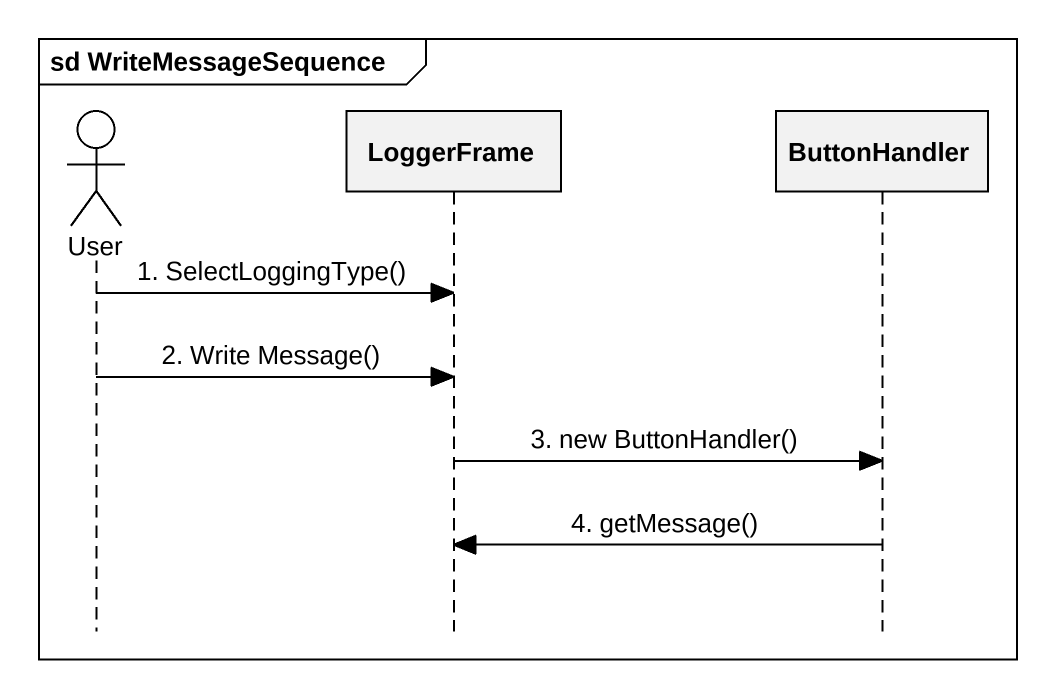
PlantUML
@startuml
mainframe sd WriteMessageSequence
hide footbox
actor User
participant LoggerFrame
participant ButtonHandler

User -> LoggerFrame : 1. SelectLoggingType()
User -> LoggerFrame : 2. Write Message()
LoggerFrame -> ButtonHandler : 3. new ButtonHandler()
ButtonHandler -> LoggerFrame : 4. getMessage()
@enduml
